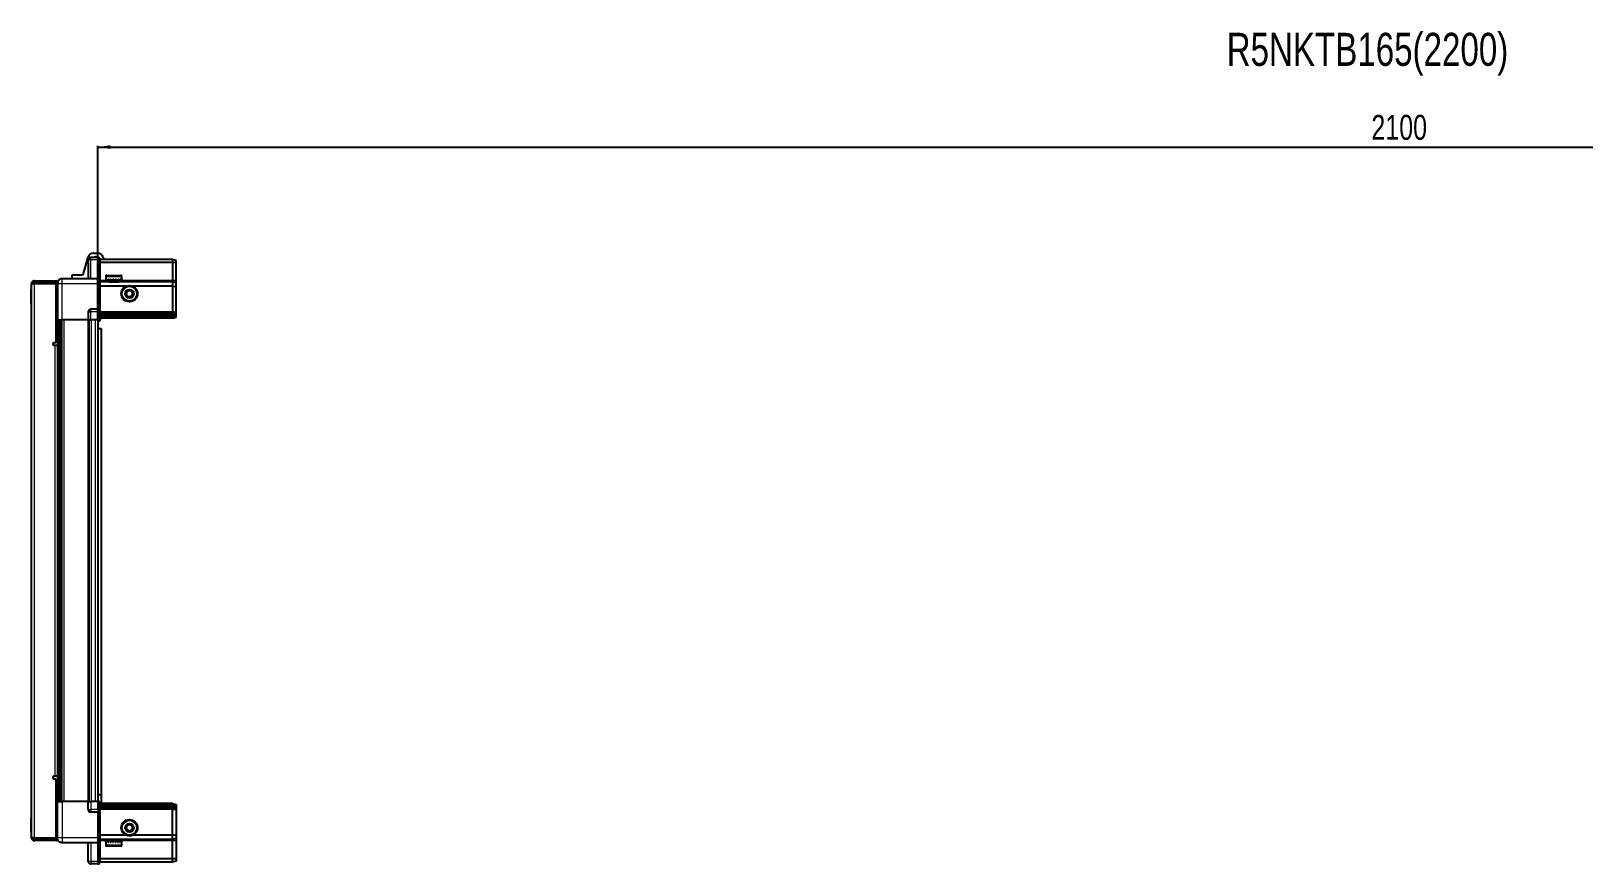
# Model space of a CAD drawing. Header units: millimetres. Extents: x 1132 to 7360, y -1242 to 1872.
# Drawn here: x 3138 to 4383, y 1204 to 1872 of the extents above; entities that cross this region are included whole.
import ezdxf

# ---------------------------------------------------------------- set-up
doc = ezdxf.new("R2010")
doc.units = ezdxf.units.MM
doc.layers.add('FORMAT', color=7, linetype='Continuous')
doc.styles.add('SLDTEXTSTYLE0', font='TXT', dxfattribs={"width": 0.75})
doc.dimstyles.new('SLDDIMSTYLE0', dxfattribs={"dimtxt": 20, "dimasz": 10, "dimexe": 0, "dimexo": 0.0625, "dimgap": 5, "dimtad": 2, "dimdec": 1, "dimrnd": 1e-09, "dimzin": 12, "dimdsep": 46, "dimtxsty": 'SLDTEXTSTYLE0', "dimsah": 1, "dimcen": 0.09, "dimadec": 0, "dimazin": 3, "dimtfac": 1, "dimtofl": 0, "dimtmove": 0, "dimatfit": 3, "dimfxl": 0, "dimfrac": 2, "dimtolj": 1, "dimtzin": 12, "dimarcsym": 0})

# ---------------------------------------------------------------- blocks, each defined once
blk = doc.blocks.new('_D_5')
at = {"layer": 'FORMAT'}
for p, q in [((3192.1, 1640.1), (3192.1, 1779.6)), ((3192.1, 1778.6), (5292.1, 1778.6)), ((5292.1, 1640.1), (5292.1, 1779.6))]:
    blk.add_line(p, q, dxfattribs=at)
for points in [[(3192.1, 1778.6), (3202.1, 1777.1), (3202.1, 1780.1)], [(5292.1, 1778.6), (5282.1, 1780.1), (5282.1, 1777.1)]]:
    blk.add_solid(points, dxfattribs=at)
at = {"layer": 'FORMAT', "insert": (4212.6, 1804.4), "char_height": 20, "attachment_point": 1, "style": 'SLDTEXTSTYLE0'}
blk.add_mtext('2100', dxfattribs=at)

msp = doc.modelspace()

# ---------------------------------------------------------------- linework, layer by layer
at = {"color": 7, "linetype": 'Continuous', "lineweight": 25}
for p, q in [((3188.57, 1693.6), (3191.8, 1693.6)), ((3180.48, 1677.19), (3184.25, 1690.34)), ((3184.26, 1688.1), (3184.26, 1673.1)), ((3192.26, 1690.1), (3186.26, 1690.1)), ((3192.26, 1690.1), (3192.59, 1690.1)), ((3192.26, 1690.1), (3192.26, 1688.1)), ((3192.26, 1673.3), (3192.26, 1688.1)), ((3192.26, 1673.3), (3192.26, 1688.1)), ((3193.46, 1689.6), (3192.59, 1690.1)), ((3193.46, 1688.1), (3193.46, 1689.6)), ((3251.76, 1688.6), (3193.46, 1688.6)), ((3193.46, 1688.1), (3193.46, 1673.3)), ((3251.76, 1686.1), (3193.46, 1686.1)), ((3196.12, 1690.34), (3196.62, 1688.6)), ((3251.76, 1688.6), (3251.76, 1686.1)), ((3254.76, 1687.8), (3251.76, 1688.6)), ((3251.76, 1686.1), (3251.76, 1671.6)), ((3254.76, 1685.95), (3251.76, 1686.1)), ((3254.76, 1685.95), (3254.76, 1687.8)), ((3254.76, 1671.6), (3254.76, 1685.95)), ((3140.26, 1669.25), (3138.76, 1669.25)), ((3138.76, 1668.75), (3138.76, 1669.25)), ((3138.76, 1225.45), (3138.76, 1668.75)), ((3140.86, 1669.85), (3140.86, 1671.35)), ((3140.86, 1671.35), (3141.76, 1671.35)), ((3140.86, 1669.85), (3141.76, 1669.85)), ((3140.86, 1669.35), (3158.26, 1669.35)), ((3141.76, 1669.85), (3141.76, 1671.35)), ((3141.76, 1671.35), (3158.26, 1671.35)), ((3141.76, 1669.85), (3158.26, 1669.85)), ((3158.26, 1669.85), (3158.26, 1671.35)), ((3159.76, 1669.35), (3158.26, 1669.35)), ((3158.26, 1669.35), (3158.26, 1621.85)), ((3159.76, 1669.1), (3159.76, 1640.1)), ((3192.26, 1673.1), (3163.26, 1673.1)), ((3171.31, 1673.1), (3171.31, 1676.1)), ((3171.31, 1676.1), (3179.03, 1676.1)), ((3192.26, 1673.1), (3192.26, 1673.3)), ((3192.26, 1673.1), (3193.46, 1673.1)), ((3192.26, 1669.1), (3192.26, 1673.1)), ((3192.26, 1648.8), (3192.26, 1669.1)), ((3193.46, 1673.3), (3193.46, 1673.1)), ((3193.46, 1673.1), (3193.46, 1669.1)), ((3251.76, 1670.6), (3193.46, 1670.6)), ((3193.46, 1669.1), (3193.46, 1648.8)), ((3198.26, 1675), (3198.26, 1672.6)), ((3198.26, 1672.6), (3198.26, 1672.1)), ((3198.26, 1672.1), (3198.39, 1672.1)), ((3198.58, 1672.6), (3198.39, 1672.6)), ((3198.39, 1672.6), (3198.39, 1672.1)), ((3198.39, 1672.1), (3198.58, 1672.1)), ((3198.58, 1672.6), (3198.58, 1672.1)), ((3198.58, 1672.1), (3199.11, 1672.1)), ((3199.06, 1675.8), (3206.23, 1675.8)), ((3199.51, 1672.6), (3199.11, 1672.6)), ((3199.11, 1672.6), (3199.11, 1672.1)), ((3199.11, 1672.1), (3199.51, 1672.1)), ((3199.51, 1672.6), (3199.51, 1672.1)), ((3199.51, 1672.1), (3200.38, 1672.1)), ((3200.36, 1672.1), (3200.36, 1672)), ((3200.36, 1672), (3209.16, 1672)), ((3200.95, 1672.6), (3200.38, 1672.6)), ((3200.38, 1672.6), (3200.38, 1672.1)), ((3200.38, 1672.1), (3200.95, 1672.1)), ((3200.76, 1671.6), (3201.45, 1671.12)), ((3200.76, 1671.6), (3205.79, 1671.6)), ((3201.45, 1671.12), (3200.76, 1670.64)), ((3200.76, 1670.64), (3200.76, 1670.6)), ((3200.76, 1670.64), (3205.79, 1670.64)), ((3200.95, 1672.6), (3200.95, 1672.1)), ((3200.95, 1672.1), (3202.08, 1672.1)), ((3201.45, 1671.12), (3205.61, 1671.12)), ((3202.77, 1672.6), (3202.08, 1672.6)), ((3202.08, 1672.6), (3202.08, 1672.1)), ((3202.08, 1672.1), (3202.77, 1672.1)), ((3202.77, 1672.6), (3202.77, 1672.1)), ((3202.77, 1672.1), (3204.04, 1672.1)), ((3204.78, 1672.6), (3204.04, 1672.6)), ((3204.04, 1672.6), (3204.04, 1672.1)), ((3204.04, 1672.1), (3204.27, 1672.1)), ((3204.27, 1672.6), (3204.27, 1672.1)), ((3204.77, 1672.6), (3204.77, 1672.1)), ((3204.77, 1672.1), (3204.78, 1672.1)), ((3204.78, 1672.6), (3204.78, 1672.1)), ((3204.78, 1672.1), (3206.07, 1672.1)), ((3205.61, 1671.12), (3208.07, 1671.12)), ((3205.79, 1671.6), (3208.76, 1671.6)), ((3205.79, 1670.64), (3208.76, 1670.64)), ((3206.79, 1672.6), (3206.07, 1672.6)), ((3206.07, 1672.6), (3206.07, 1672.1)), ((3206.13, 1672.6), (3206.13, 1672.1)), ((3206.13, 1672.1), (3206.79, 1672.1)), ((3206.23, 1675.8), (3210.46, 1675.8)), ((3206.79, 1672.6), (3206.79, 1672.1)), ((3206.79, 1672.1), (3207.97, 1672.1)), ((3208.59, 1672.6), (3207.97, 1672.6)), ((3207.97, 1672.6), (3207.97, 1672.1)), ((3207.97, 1672.1), (3208.59, 1672.1)), ((3208.07, 1671.12), (3208.76, 1671.6)), ((3208.76, 1670.64), (3208.07, 1671.12)), ((3208.59, 1672.6), (3208.59, 1672.1)), ((3208.59, 1672.1), (3209.56, 1672.1)), ((3208.76, 1670.6), (3208.76, 1670.64)), ((3209.16, 1672), (3209.16, 1672.1)), ((3210.03, 1672.6), (3209.56, 1672.6)), ((3209.56, 1672.6), (3209.56, 1672.1)), ((3209.56, 1672.1), (3210.03, 1672.1)), ((3210.03, 1672.6), (3210.03, 1672.1)), ((3210.03, 1672.1), (3210.68, 1672.1)), ((3210.95, 1672.6), (3210.68, 1672.6)), ((3210.68, 1672.6), (3210.68, 1672.1)), ((3210.68, 1672.1), (3210.95, 1672.1)), ((3210.95, 1672.6), (3210.95, 1672.1)), ((3210.95, 1672.1), (3211.22, 1672.1)), ((3211.26, 1672.6), (3211.22, 1672.6)), ((3211.22, 1672.6), (3211.22, 1672.1)), ((3211.22, 1672.1), (3211.26, 1672.1)), ((3211.26, 1672.6), (3211.26, 1675)), ((3211.26, 1672.6), (3211.26, 1672.1)), ((3251.76, 1671.6), (3251.76, 1670.6)), ((3251.76, 1670.6), (3251.76, 1667.1)), ((3254.76, 1669.8), (3251.76, 1670.6)), ((3254.76, 1669.8), (3254.76, 1671.6)), ((3254.76, 1666.77), (3254.76, 1669.8)), ((3138.76, 1664.74), (3138.46, 1664.74)), ((3138.46, 1653.17), (3138.46, 1664.74)), ((3214.76, 1667.1), (3193.46, 1667.1)), ((3251.76, 1667.1), (3219.76, 1667.1)), ((3251.76, 1667.1), (3251.76, 1646.6)), ((3251.76, 1667.1), (3254.76, 1666.77)), ((3254.76, 1646.6), (3254.76, 1666.77)), ((3138.46, 1653.17), (3138.76, 1653.17)), ((3158.26, 1642.85), (3159.76, 1642.85)), ((3184.26, 1646.6), (3184.26, 1640.1)), ((3192.26, 1648.6), (3186.26, 1648.6)), ((3192.26, 1648.6), (3192.26, 1648.8)), ((3192.26, 1648.6), (3192.26, 1646.6)), ((3192.26, 1648.6), (3193.46, 1648.6)), ((3192.26, 1640.1), (3192.26, 1646.6)), ((3192.26, 1640.1), (3192.26, 1646.6)), ((3192.59, 1640.1), (3192.59, 1646.6)), ((3193.46, 1648.8), (3193.46, 1648.6)), ((3193.46, 1647.93), (3193.46, 1648.6)), ((3193.46, 1647.93), (3193.46, 1640.1)), ((3251.76, 1645.6), (3193.46, 1645.6)), ((3251.76, 1644.6), (3193.46, 1644.6)), ((3251.76, 1643.1), (3193.46, 1643.1)), ((3251.76, 1646.6), (3251.76, 1645.6)), ((3251.76, 1645.6), (3251.76, 1644.6)), ((3251.76, 1645.6), (3254.76, 1644.8)), ((3251.76, 1644.6), (3251.76, 1643.1)), ((3251.76, 1644.6), (3254.76, 1644.06)), ((3251.76, 1643.1), (3254.76, 1643.56)), ((3251.76, 1643.1), (3251.76, 1641.6)), ((3254.76, 1644.8), (3254.76, 1646.6)), ((3254.76, 1644.06), (3254.76, 1644.8)), ((3254.76, 1643.56), (3254.76, 1644.06)), ((3254.76, 1642.41), (3254.76, 1643.56)), ((3159.76, 1640.1), (3158.26, 1640.1)), ((3160.41, 1254.1), (3160.41, 1640.1)), ((3162.2, 1640.1), (3162.2, 1254.1)), ((3162.23, 1640.1), (3162.23, 1254.1)), ((3184.26, 1640.1), (3163.26, 1640.1)), ((3184.26, 1640.1), (3186.26, 1640.1)), ((3184.91, 1254.1), (3184.91, 1640.1)), ((3192.26, 1640.1), (3186.26, 1640.1)), ((3192.11, 1254.1), (3192.11, 1640.1)), ((3192.11, 1633.1), (3194.61, 1633.1)), ((3192.26, 1640.1), (3192.59, 1640.1)), ((3192.26, 1640.1), (3192.26, 1640.1)), ((3193.46, 1640.1), (3192.59, 1640.1)), ((3192.59, 1640.1), (3192.59, 1640.1)), ((3251.76, 1641.6), (3193.46, 1641.6)), ((3194.61, 1633.1), (3194.61, 1259.6)), ((3251.76, 1641.6), (3254.76, 1642.41)), ((3158.26, 1621.85), (3156.91, 1621.85)), ((3156.91, 1619.85), (3157.66, 1619.85)), ((3157.66, 1619.85), (3159.76, 1619.85)), ((3159.76, 1619.85), (3159.76, 1274.35)), ((3157.66, 1274.35), (3156.91, 1274.35)), ((3156.91, 1272.35), (3158.26, 1272.35)), ((3159.76, 1274.35), (3157.66, 1274.35)), ((3158.26, 1272.35), (3158.26, 1224.85)), ((3194.61, 1259.6), (3192.11, 1259.6)), ((3194.61, 1259.6), (3194.61, 1252.6)), ((3159.76, 1254.1), (3158.26, 1254.1)), ((3159.76, 1251.35), (3158.26, 1251.35)), ((3159.76, 1225.1), (3159.76, 1254.1)), ((3184.26, 1254.1), (3163.26, 1254.1)), ((3184.26, 1247.6), (3184.26, 1254.1)), ((3184.26, 1254.1), (3186.26, 1254.1)), ((3192.26, 1254.1), (3186.26, 1254.1)), ((3192.26, 1245.6), (3186.26, 1245.6)), ((3192.26, 1247.6), (3192.26, 1254.1)), ((3192.26, 1254.1), (3192.59, 1254.1)), ((3192.26, 1247.6), (3192.26, 1245.6)), ((3192.26, 1247.6), (3192.26, 1245.6)), ((3192.26, 1245.6), (3193.46, 1245.6)), ((3192.26, 1245.4), (3192.26, 1245.6)), ((3192.26, 1225.1), (3192.26, 1245.4)), ((3192.59, 1247.6), (3192.59, 1254.1)), ((3192.59, 1254.1), (3193.46, 1254.1)), ((3193.46, 1254.1), (3193.46, 1246.28)), ((3251.76, 1252.6), (3193.46, 1252.6)), ((3251.76, 1251.1), (3193.46, 1251.1)), ((3251.76, 1249.6), (3193.46, 1249.6)), ((3251.76, 1248.6), (3193.46, 1248.6)), ((3193.46, 1245.6), (3193.46, 1246.28)), ((3193.46, 1245.6), (3193.46, 1245.4)), ((3193.46, 1245.4), (3193.46, 1225.1)), ((3251.76, 1251.1), (3251.76, 1252.6)), ((3251.76, 1252.6), (3254.76, 1251.8)), ((3251.76, 1249.6), (3251.76, 1251.1)), ((3251.76, 1251.1), (3254.76, 1250.65)), ((3251.76, 1249.6), (3254.76, 1250.15)), ((3251.76, 1248.6), (3251.76, 1249.6)), ((3251.76, 1248.6), (3254.76, 1249.41)), ((3251.76, 1247.6), (3251.76, 1248.6)), ((3251.76, 1227.1), (3251.76, 1247.6)), ((3254.76, 1251.8), (3254.76, 1250.65)), ((3254.76, 1250.65), (3254.76, 1250.15)), ((3254.76, 1250.15), (3254.76, 1249.41)), ((3254.76, 1249.41), (3254.76, 1247.6)), ((3254.76, 1247.6), (3254.76, 1227.44)), ((3138.76, 1241.04), (3138.46, 1241.04)), ((3138.46, 1231.36), (3138.46, 1241.04)), ((3138.46, 1229.47), (3138.46, 1231.36)), ((3138.46, 1229.47), (3138.76, 1229.47)), ((3138.76, 1224.95), (3138.76, 1225.45)), ((3140.26, 1224.95), (3138.76, 1224.95)), ((3158.26, 1224.85), (3140.86, 1224.85)), ((3140.86, 1224.35), (3140.86, 1222.85)), ((3140.86, 1224.35), (3141.76, 1224.35)), ((3140.86, 1222.85), (3141.76, 1222.85)), ((3158.26, 1224.35), (3141.76, 1224.35)), ((3141.76, 1224.35), (3141.76, 1222.85)), ((3158.26, 1222.85), (3141.76, 1222.85)), ((3158.26, 1224.85), (3159.76, 1224.85)), ((3158.26, 1224.35), (3158.26, 1222.85)), ((3192.26, 1221.1), (3163.26, 1221.1)), ((3184.26, 1206.1), (3184.26, 1221.1)), ((3192.26, 1221.1), (3192.26, 1225.1)), ((3192.26, 1221.1), (3193.46, 1221.1)), ((3192.26, 1220.9), (3192.26, 1221.1)), ((3192.26, 1206.1), (3192.26, 1220.9)), ((3214.76, 1227.1), (3193.46, 1227.1)), ((3193.46, 1225.1), (3193.46, 1221.1)), ((3251.76, 1223.6), (3193.46, 1223.6)), ((3193.46, 1221.1), (3193.46, 1220.9)), ((3193.46, 1220.9), (3193.46, 1206.1)), ((3198.26, 1222.1), (3198.26, 1219.2)), ((3198.35, 1222.1), (3198.26, 1222.1)), ((3198.35, 1221.6), (3198.35, 1222.1)), ((3198.52, 1222.1), (3198.35, 1222.1)), ((3198.35, 1221.6), (3198.52, 1221.6)), ((3198.52, 1221.6), (3198.52, 1222.1)), ((3199.01, 1222.1), (3198.52, 1222.1)), ((3199.01, 1221.6), (3199.01, 1222.1)), ((3199.39, 1222.1), (3199.01, 1222.1)), ((3199.01, 1221.6), (3199.39, 1221.6)), ((3199.39, 1221.6), (3199.39, 1222.1)), ((3200.23, 1222.1), (3199.39, 1222.1)), ((3200.23, 1221.6), (3200.23, 1222.1)), ((3200.79, 1222.1), (3200.23, 1222.1)), ((3200.23, 1221.6), (3200.79, 1221.6)), ((3200.36, 1222.2), (3200.36, 1222.1)), ((3205.76, 1222.2), (3200.36, 1222.2)), ((3200.76, 1223.6), (3200.76, 1223.57)), ((3200.76, 1223.57), (3201.45, 1223.09)), ((3200.86, 1223.57), (3200.76, 1223.57)), ((3201.45, 1223.09), (3200.76, 1222.6)), ((3200.86, 1222.6), (3200.76, 1222.6)), ((3200.79, 1221.6), (3200.79, 1222.1)), ((3201.89, 1222.1), (3200.79, 1222.1)), ((3208.76, 1223.57), (3200.86, 1223.57)), ((3208.76, 1222.6), (3200.86, 1222.6)), ((3201.53, 1223.09), (3201.45, 1223.09)), ((3208.07, 1223.09), (3201.53, 1223.09)), ((3201.89, 1221.6), (3201.89, 1222.1)), ((3202.57, 1222.1), (3201.89, 1222.1)), ((3201.89, 1221.6), (3202.57, 1221.6)), ((3202.57, 1221.6), (3202.57, 1222.1)), ((3203.84, 1222.1), (3202.57, 1222.1)), ((3203.84, 1221.6), (3203.84, 1222.1)), ((3204.13, 1222.1), (3203.84, 1222.1)), ((3203.84, 1221.6), (3204.57, 1221.6)), ((3204.13, 1221.6), (3204.13, 1222.1)), ((3204.57, 1221.6), (3204.57, 1222.1)), ((3205.87, 1222.1), (3204.57, 1222.1)), ((3209.16, 1222.2), (3205.76, 1222.2)), ((3205.87, 1221.6), (3205.87, 1222.1)), ((3205.87, 1221.6), (3206.59, 1221.6)), ((3206, 1221.6), (3206, 1222.1)), ((3206.59, 1222.1), (3206, 1222.1)), ((3206.59, 1221.6), (3206.59, 1222.1)), ((3207.79, 1222.1), (3206.59, 1222.1)), ((3207.79, 1221.6), (3207.79, 1222.1)), ((3208.43, 1222.1), (3207.79, 1222.1)), ((3207.79, 1221.6), (3208.43, 1221.6)), ((3208.07, 1223.09), (3208.76, 1223.57)), ((3208.76, 1222.6), (3208.07, 1223.09)), ((3208.43, 1221.6), (3208.43, 1222.1)), ((3209.42, 1222.1), (3208.43, 1222.1)), ((3208.76, 1223.57), (3208.76, 1223.6)), ((3209.16, 1222.1), (3209.16, 1222.2)), ((3209.42, 1221.6), (3209.42, 1222.1)), ((3209.9, 1222.1), (3209.42, 1222.1)), ((3209.42, 1221.6), (3209.9, 1221.6)), ((3209.9, 1221.6), (3209.9, 1222.1)), ((3210.59, 1222.1), (3209.9, 1222.1)), ((3210.59, 1221.6), (3210.59, 1222.1)), ((3210.88, 1222.1), (3210.59, 1222.1)), ((3210.59, 1221.6), (3210.88, 1221.6)), ((3210.88, 1221.6), (3210.88, 1222.1)), ((3211.19, 1222.1), (3210.88, 1222.1)), ((3211.19, 1221.6), (3211.19, 1222.1)), ((3211.25, 1222.1), (3211.19, 1222.1)), ((3211.19, 1221.6), (3211.25, 1221.6)), ((3211.25, 1221.6), (3211.25, 1222.1)), ((3211.26, 1222.1), (3211.25, 1222.1)), ((3211.26, 1219.2), (3211.26, 1222.1)), ((3251.76, 1227.1), (3219.76, 1227.1)), ((3251.76, 1227.1), (3254.76, 1227.44)), ((3251.76, 1223.6), (3251.76, 1227.1)), ((3254.76, 1224.41), (3251.76, 1223.6)), ((3251.76, 1222.6), (3251.76, 1223.6)), ((3251.76, 1208.1), (3251.76, 1222.6)), ((3254.76, 1227.44), (3254.76, 1224.41)), ((3254.76, 1224.41), (3254.76, 1222.6)), ((3254.76, 1222.6), (3254.76, 1208.26)), ((3251.76, 1208.1), (3193.46, 1208.1)), ((3199.21, 1218.4), (3199.06, 1218.4)), ((3210.46, 1218.4), (3199.21, 1218.4)), ((3254.76, 1208.26), (3251.76, 1208.1)), ((3251.76, 1205.6), (3251.76, 1208.1)), ((3254.76, 1208.26), (3254.76, 1206.41)), ((3192.26, 1204.1), (3186.26, 1204.1)), ((3192.26, 1206.1), (3192.26, 1204.1)), ((3192.26, 1204.1), (3192.59, 1204.1)), ((3192.26, 1204.1), (3192.59, 1204.1)), ((3192.26, 1204.1), (3192.26, 1204.1)), ((3192.59, 1204.1), (3193.46, 1204.6)), ((3192.59, 1204.1), (3193.46, 1204.6)), ((3193.46, 1204.6), (3193.46, 1206.1)), ((3251.76, 1205.6), (3193.46, 1205.6)), ((3254.76, 1206.41), (3251.76, 1205.6))]:
    msp.add_line(p, q, dxfattribs=at)
at = {"color": 8, "linetype": 'Continuous', "lineweight": 18}
for p, q in [((3186.26, 1688.1), (3184.26, 1688.1)), ((3186.26, 1688.1), (3186.26, 1690.1)), ((3186.26, 1673.1), (3186.26, 1688.1)), ((3192.26, 1688.1), (3186.26, 1688.1)), ((3192.26, 1688.1), (3193.46, 1688.1)), ((3140.86, 1669.35), (3140.86, 1224.85)), ((3163.26, 1640.1), (3163.26, 1669.1)), ((3192.26, 1669.1), (3163.26, 1669.1)), ((3192.26, 1673.3), (3193.46, 1673.3)), ((3192.26, 1669.1), (3193.46, 1669.1)), ((3200.76, 1671.6), (3193.46, 1671.6)), ((3198.26, 1675), (3206.43, 1675)), ((3206.43, 1675), (3211.26, 1675)), ((3251.76, 1671.6), (3208.76, 1671.6)), ((3254.76, 1671.6), (3251.76, 1671.6)), ((3184.26, 1646.6), (3186.26, 1646.6)), ((3186.26, 1646.6), (3186.26, 1648.6)), ((3186.26, 1640.1), (3186.26, 1646.6)), ((3192.26, 1646.6), (3186.26, 1646.6)), ((3192.26, 1648.8), (3193.46, 1648.8)), ((3192.26, 1646.6), (3192.59, 1646.6)), ((3251.76, 1646.6), (3193.46, 1646.6)), ((3251.76, 1646.6), (3254.76, 1646.6)), ((3159.76, 1619.85), (3159.76, 1640.1)), ((3160.99, 1640.1), (3160.99, 1254.1)), ((3163.44, 1254.1), (3163.44, 1640.1)), ((3164.85, 1640.1), (3164.85, 1254.1)), ((3184.26, 1254.1), (3184.26, 1640.1)), ((3186.91, 1254.1), (3186.91, 1640.1)), ((3190.11, 1254.1), (3190.11, 1640.1)), ((3192.26, 1640.1), (3192.59, 1640.1)), ((3157.66, 1274.35), (3157.66, 1619.85)), ((3159.76, 1254.1), (3159.76, 1274.35)), ((3163.26, 1254.1), (3163.26, 1225.1)), ((3184.26, 1247.6), (3186.26, 1247.6)), ((3186.26, 1254.1), (3186.26, 1247.6)), ((3186.26, 1247.6), (3186.26, 1245.6)), ((3192.26, 1247.6), (3186.26, 1247.6)), ((3192.26, 1247.6), (3192.59, 1247.6)), ((3193.46, 1245.4), (3192.26, 1245.4)), ((3251.76, 1247.6), (3193.46, 1247.6)), ((3251.76, 1247.6), (3254.76, 1247.6)), ((3192.26, 1225.1), (3163.26, 1225.1)), ((3186.26, 1221.1), (3186.26, 1206.1)), ((3192.26, 1225.1), (3193.46, 1225.1)), ((3193.46, 1220.9), (3192.26, 1220.9)), ((3200.76, 1222.6), (3193.46, 1222.6)), ((3251.76, 1222.6), (3208.76, 1222.6)), ((3254.76, 1222.6), (3251.76, 1222.6)), ((3198.43, 1219.2), (3198.26, 1219.2)), ((3211.26, 1219.2), (3198.43, 1219.2)), ((3186.26, 1206.1), (3184.26, 1206.1)), ((3186.26, 1206.1), (3186.26, 1204.1)), ((3192.26, 1206.1), (3186.26, 1206.1)), ((3192.26, 1206.1), (3193.46, 1206.1))]:
    msp.add_line(p, q, dxfattribs=at)
at = {"color": 7, "linetype": 'Continuous', "lineweight": 25}
for centre, radius in [((3217.26, 1661.1), 6.5), ((3217.26, 1661.1), 3.46), ((3217.26, 1233.1), 6.5), ((3217.26, 1233.1), 3.46)]:
    msp.add_circle(centre, radius, dxfattribs=at)
at = {"color": 8, "linetype": 'Continuous', "lineweight": 18}
for centre in [(3217.26, 1661.1), (3217.26, 1233.1)]:
    msp.add_circle(centre, 5.7, dxfattribs=at)
at = {"color": 7, "linetype": 'Continuous', "lineweight": 25}
for centre, radius, start, end in [((3188.57, 1689.1), 4.5, 90, 164), ((3191.8, 1689.1), 4.5, 16, 90), ((3186.26, 1688.1), 2, 90, 180), ((3190.21, 1688.7), 1.9, 47.4631, 132.5369), ((3140.76, 1668.85), 0.5, 90, 117.7907), ((3158.16, 1669.25), 0.6, 9.59407, 90), ((3158.16, 1669.25), 2.1, 32.2369, 87.2706), ((3179.03, 1677.6), 1.5, 270, 344), ((3199.06, 1675), 0.8, 90, 180), ((3200.36, 1671.6), 0.4, 0, 90), ((3209.16, 1671.6), 0.4, 90, 180), ((3210.46, 1675), 0.8, 0, 90), ((3217.26, 1661.1), 2.5, 161.00659, 221.00659), ((3217.26, 1661.1), 2.5, 101.00659, 161.00659), ((3217.26, 1661.1), 2.5, 221.00659, 281.00659), ((3217.26, 1661.1), 2.5, 41.00659, 101.00659), ((3217.26, 1661.1), 2.5, 281.00659, 341.00659), ((3217.26, 1661.1), 2.5, 341.00659, 41.00659), ((3186.26, 1646.6), 2, 90, 180), ((3189.61, 1642.75), 5, 300, 346.70293), ((3156.91, 1620.85), 1, 90, 270), ((3156.91, 1273.35), 1, 90, 270), ((3186.26, 1247.6), 2, 180, 270), ((3217.26, 1233.1), 2.5, 127.98423, 187.98423), ((3217.26, 1233.1), 2.5, 187.98423, 247.98423), ((3217.26, 1233.1), 2.5, 67.98423, 127.98423), ((3217.26, 1233.1), 2.5, 7.98423, 67.98423), ((3217.26, 1233.1), 2.5, 307.98423, 7.98423), ((3140.76, 1225.35), 0.5, 243.58436, 270), ((3158.16, 1224.95), 0.6, 270, 350.40593), ((3158.16, 1224.95), 2.1, 272.7294, 327.8305), ((3200.36, 1222.6), 0.4, 270, 0), ((3209.16, 1222.6), 0.4, 180, 270), ((3217.26, 1233.1), 2.5, 247.98423, 307.98423), ((3199.06, 1219.2), 0.8, 180, 270), ((3210.46, 1219.2), 0.8, 270, 0), ((3186.26, 1206.1), 2, 180, 270)]:
    msp.add_arc(centre, radius, start, end, dxfattribs=at)
for centre, start_param, end_param in [((3196.06, 1646.6), 2.4188584, 3.1415927), ((3196.06, 1247.6), 3.1415927, 3.8643269)]:
    msp.add_ellipse(centre, major_axis=(3.46, 0), ratio=0.5773503, start_param=start_param, end_param=end_param, dxfattribs=at)
for points, knots in [([(3140.86, 1671.35), (3140.6, 1671.33), (3140.11, 1671.28), (3139.47, 1670.88), (3139, 1670.32), (3138.78, 1669.75), (3138.76, 1669.38), (3138.76, 1669.25)], [0, 0, 0, 0, 0.2302553, 0.4485219, 0.6667858, 0.8850496, 1, 1, 1, 1]), ([(3138.76, 1668.75), (3138.78, 1668.8), (3138.84, 1668.89), (3139.23, 1669.02), (3139.79, 1669.15), (3140.37, 1669.27), (3140.73, 1669.33), (3140.86, 1669.35)], [0, 0, 0, 0, 0.2302553, 0.4485219, 0.6667858, 0.8850496, 1, 1, 1, 1]), ([(3163.26, 1673.1), (3162.82, 1673.06), (3162.14, 1672.99), (3161.32, 1672.55), (3160.76, 1672.1), (3160.31, 1671.54), (3159.88, 1670.72), (3159.8, 1670.04), (3159.76, 1669.6)], [0, 0, 0, 0, 0.2394568, 0.3683607, 0.5, 0.6316393, 0.7605432, 1, 1, 1, 1]), ([(3159.76, 1669.6), (3159.76, 1669.6), (3159.76, 1669.58), (3159.76, 1669.47), (3159.76, 1669.3), (3159.76, 1669.17), (3159.76, 1669.1)], [0, 0, 0, 0, 0.2493943, 0.5003335, 0.7501667, 1, 1, 1, 1]), ([(3214.42, 1660.55), (3214.59, 1661.04), (3214.91, 1661.95), (3215.22, 1662.86), (3215.36, 1663.28)], [0, 0, 0, 0, 0.53468586, 1, 1, 1, 1]), ([(3216.32, 1658.37), (3216.09, 1658.63), (3215.55, 1659.26), (3214.9, 1660.01), (3214.51, 1660.46), (3214.42, 1660.55)], [0, 0, 0, 0, 0.3629006, 0.8668753, 1, 1, 1, 1]), ([(3215.36, 1663.28), (3215.87, 1663.38), (3216.82, 1663.57), (3217.76, 1663.75), (3218.2, 1663.83)], [0, 0, 0, 0, 0.5346859, 1, 1, 1, 1]), ([(3219.15, 1658.93), (3218.65, 1658.83), (3217.7, 1658.64), (3216.76, 1658.46), (3216.32, 1658.37)], [0, 0, 0, 0, 0.5346859, 1, 1, 1, 1]), ([(3218.2, 1663.83), (3218.28, 1663.74), (3218.67, 1663.29), (3219.32, 1662.54), (3219.86, 1661.92), (3220.09, 1661.66)], [0, 0, 0, 0, 0.1331247, 0.6370994, 1, 1, 1, 1]), ([(3220.09, 1661.66), (3219.92, 1661.17), (3219.61, 1660.26), (3219.3, 1659.35), (3219.15, 1658.93)], [0, 0, 0, 0, 0.53468586, 1, 1, 1, 1]), ([(3159.76, 1640.1), (3159.8, 1640.1), (3159.87, 1640.1), (3160.48, 1640.1), (3161.36, 1640.1), (3162.35, 1640.1), (3163, 1640.1), (3163.26, 1640.1)], [0, 0, 0, 0, 0.2146939, 0.4293877, 0.6440816, 0.8587754, 1, 1, 1, 1]), ([(3159.76, 1254.1), (3159.8, 1254.1), (3159.87, 1254.1), (3160.48, 1254.1), (3161.36, 1254.1), (3162.35, 1254.1), (3163, 1254.1), (3163.26, 1254.1)], [0, 0, 0, 0, 0.21469386, 0.42938772, 0.64408158, 0.85877544, 1, 1, 1, 1]), ([(3214.58, 1234.19), (3214.99, 1234.5), (3215.75, 1235.1), (3216.5, 1235.69), (3216.86, 1235.96)], [0, 0, 0, 0, 0.5346859, 1, 1, 1, 1]), ([(3214.98, 1231.33), (3214.96, 1231.45), (3214.88, 1232.04), (3214.74, 1233.03), (3214.63, 1233.85), (3214.58, 1234.19)], [0, 0, 0, 0, 0.1331247, 0.6370994, 1, 1, 1, 1]), ([(3216.86, 1235.96), (3217.33, 1235.77), (3218.23, 1235.41), (3219.12, 1235.05), (3219.53, 1234.88)], [0, 0, 0, 0, 0.5346859, 1, 1, 1, 1]), ([(3219.53, 1234.88), (3219.58, 1234.54), (3219.69, 1233.72), (3219.83, 1232.74), (3219.92, 1232.15), (3219.93, 1232.02)], [0, 0, 0, 0, 0.3629006, 0.8668753, 1, 1, 1, 1]), ([(3140.86, 1224.85), (3140.6, 1224.9), (3140.11, 1224.99), (3139.47, 1225.12), (3139, 1225.25), (3138.78, 1225.37), (3138.76, 1225.43), (3138.76, 1225.45)], [0, 0, 0, 0, 0.2302553, 0.4485219, 0.6667858, 0.8850496, 1, 1, 1, 1]), ([(3138.76, 1224.95), (3138.78, 1224.7), (3138.84, 1224.21), (3139.23, 1223.57), (3139.79, 1223.1), (3140.37, 1222.88), (3140.73, 1222.86), (3140.86, 1222.85)], [0, 0, 0, 0, 0.2302553, 0.4485219, 0.6667858, 0.8850496, 1, 1, 1, 1]), ([(3159.76, 1224.6), (3159.76, 1224.61), (3159.76, 1224.62), (3159.76, 1224.74), (3159.76, 1224.91), (3159.76, 1225.04), (3159.76, 1225.1)], [0, 0, 0, 0, 0.2493943, 0.50033348, 0.75016674, 1, 1, 1, 1]), ([(3163.26, 1221.1), (3162.82, 1221.15), (3162.14, 1221.22), (3161.32, 1221.66), (3160.76, 1222.11), (3160.31, 1222.67), (3159.88, 1223.49), (3159.8, 1224.16), (3159.76, 1224.6)], [0, 0, 0, 0, 0.2394568, 0.3683607, 0.5, 0.6316393, 0.7605432, 1, 1, 1, 1]), ([(3217.66, 1230.25), (3217.18, 1230.44), (3216.29, 1230.8), (3215.4, 1231.16), (3214.98, 1231.33)], [0, 0, 0, 0, 0.5346859, 1, 1, 1, 1]), ([(3219.93, 1232.02), (3219.53, 1231.7), (3218.77, 1231.11), (3218.01, 1230.52), (3217.66, 1230.25)], [0, 0, 0, 0, 0.5346859, 1, 1, 1, 1])]:
    msp.add_open_spline(points, degree=3, knots=knots, dxfattribs=at)
for points in [[(3140.86, 1669.85), (3140.78, 1669.85), (3140.62, 1669.83), (3140.42, 1669.69), (3140.28, 1669.49), (3140.27, 1669.33), (3140.26, 1669.25)], [(3140.26, 1224.95), (3140.27, 1224.88), (3140.28, 1224.72), (3140.42, 1224.52), (3140.62, 1224.38), (3140.78, 1224.36), (3140.86, 1224.35)]]:
    msp.add_open_spline(points, degree=3, dxfattribs=at)
at = {"color": 8, "linetype": 'Continuous', "lineweight": 18}
for points in [[(3163.26, 1669.1), (3162.82, 1669.1), (3162.14, 1669.1), (3161.32, 1669.1), (3160.76, 1669.1), (3160.31, 1669.1), (3159.88, 1669.1), (3159.8, 1669.1), (3159.76, 1669.1)], [(3163.26, 1225.1), (3162.82, 1225.1), (3162.14, 1225.1), (3161.32, 1225.1), (3160.76, 1225.1), (3160.31, 1225.1), (3159.88, 1225.1), (3159.8, 1225.1), (3159.76, 1225.1)]]:
    msp.add_open_spline(points, degree=3, knots=[0, 0, 0, 0, 0.23945684, 0.36836066, 0.5, 0.63163934, 0.76054316, 1, 1, 1, 1], dxfattribs=at)
for points in [[(3163.26, 1669.1), (3163.26, 1669.63), (3163.26, 1670.68), (3163.26, 1672), (3163.26, 1672.92), (3163.26, 1673.04), (3163.26, 1673.1)], [(3163.26, 1225.1), (3163.26, 1224.58), (3163.26, 1223.53), (3163.26, 1222.21), (3163.26, 1221.28), (3163.26, 1221.16), (3163.26, 1221.1)]]:
    msp.add_open_spline(points, degree=3, dxfattribs=at)

# ---------------------------------------------------------------- texts
at = {"layer": 'FORMAT', "insert": (4096.65, 1870.16), "char_height": 26.4583, "attachment_point": 1, "style": 'SLDTEXTSTYLE0'}
msp.add_mtext('R5NKTB165(2200)', dxfattribs=at)

# ---------------------------------------------------------------- dimensions: what is measured, and where the dimension line sits
at = {"layer": 'FORMAT'}
dim = msp.add_linear_dim(base=(5292.11, 1778.6), p1=(3192.11, 1640.1), p2=(5292.11, 1640.1), angle=0, dimstyle='SLDDIMSTYLE0', dxfattribs=at)
dim.commit()
dim.dimension.update_dxf_attribs({"geometry": '_D_5', "text_midpoint": (4242.11, 1778.6), "dimtype": 160})

doc.saveas('drawing.dxf')
